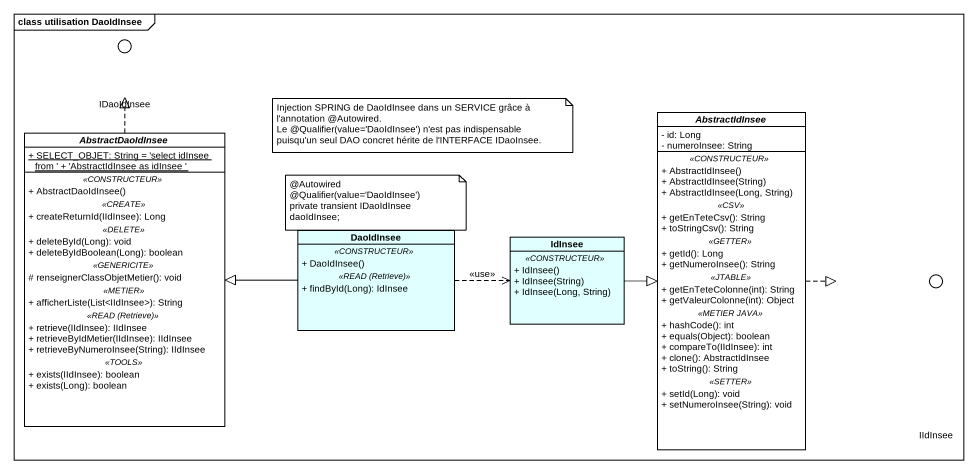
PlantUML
@startuml
mainframe class utilisation DaoIdInsee
allowmixing
hide circle
hide empty members
skinparam classAttributeIconSize 0
() IDaoIdInsee #FFFACD
abstract class AbstractDaoIdInsee #FFFFFF {
  {static} + SELECT_OBJET: String = 'select idInsee from ' + 'AbstractIdInsee as idInsee '
  .. <<CONSTRUCTEUR>> ..
  + AbstractDaoIdInsee()
  .. <<CREATE>> ..
  + createReturnId(IIdInsee): Long
  .. <<DELETE>> ..
  + deleteById(Long): void
  + deleteByIdBoolean(Long): boolean
  .. <<GENERICITE>> ..
  # renseignerClassObjetMetier(): void
  .. <<METIER>> ..
  + afficherListe(List<IIdInsee>): String
  .. <<READ (Retrieve)>> ..
  + retrieve(IIdInsee): IIdInsee
  + retrieveByIdMetier(IIdInsee): IIdInsee
  + retrieveByNumeroInsee(String): IIdInsee
  .. <<TOOLS>> ..
  + exists(IIdInsee): boolean
  + exists(Long): boolean
}
abstract class AbstractIdInsee #FFFFFF {
  - id: Long
  - numeroInsee: String
  .. <<CONSTRUCTEUR>> ..
  + AbstractIdInsee()
  + AbstractIdInsee(String)
  + AbstractIdInsee(Long, String)
  .. <<CSV>> ..
  + getEnTeteCsv(): String
  + toStringCsv(): String
  .. <<GETTER>> ..
  + getId(): Long
  + getNumeroInsee(): String
  .. <<JTABLE>> ..
  + getEnTeteColonne(int): String
  + getValeurColonne(int): Object
  .. <<METIER JAVA>> ..
  + hashCode(): int
  + equals(Object): boolean
  + compareTo(IIdInsee): int
  + clone(): AbstractIdInsee
  + toString(): String
  .. <<SETTER>> ..
  + setId(Long): void
  + setNumeroInsee(String): void
}
() IIdInsee #FFFACD
class DaoIdInsee #E0FFFF {
  .. <<CONSTRUCTEUR>> ..
  + DaoIdInsee()
  .. <<READ (Retrieve)>> ..
  + findById(Long): IdInsee
}
class IdInsee #E0FFFF {
  .. <<CONSTRUCTEUR>> ..
  + IdInsee()
  + IdInsee(String)
  + IdInsee(Long, String)
}
AbstractDaoIdInsee .up.|> IDaoIdInsee
AbstractIdInsee .right.|> IIdInsee
DaoIdInsee -left-|> AbstractDaoIdInsee
DaoIdInsee .right.> IdInsee : <<use>>
IdInsee -right-|> AbstractIdInsee
note as N1
  Injection SPRING de DaoIdInsee dans un SERVICE grâce à l'annotation @Autowired.
  Le @Qualifier(value='DaoIdInsee') n'est pas indispensable puisqu'un seul DAO concret hérite de l'INTERFACE IDaoInsee.
end note
note as N2
  ~@Autowired
  ~@Qualifier(value='DaoIdInsee')
  private transient IDaoIdInsee daoIdInsee;
end note
@enduml
